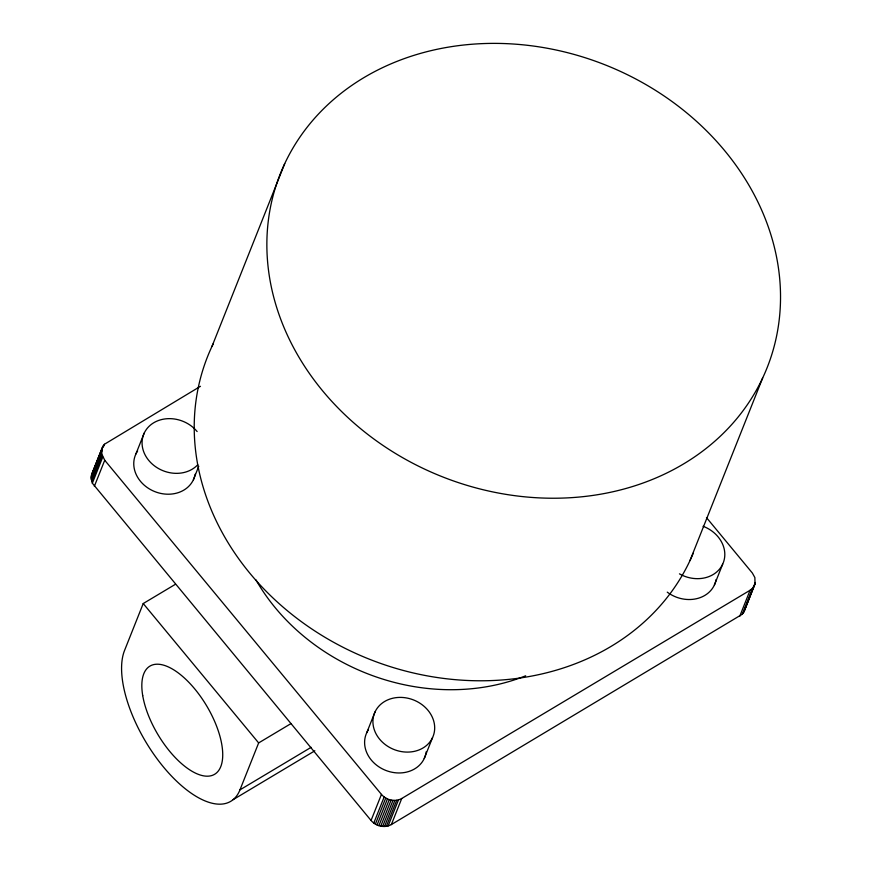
<?xml version="1.0" encoding="UTF-8"?>
<svg xmlns="http://www.w3.org/2000/svg" width="870" height="870" viewBox="0 0 870 870"><rect width="100%" height="100%" fill="white"/><g stroke="black" fill="none" stroke-linecap="round" stroke-linejoin="round"><path stroke-width="1.3" d="M706.473 517.606L752.354 573.025L754.877 577.582L755.008 584.031L744.067 611.599L742.273 614.253L391.359 824.575C384.736 828.392 375.862 826.217 371.066 820.475L92.35 483.198L91.122 478.087L91.557 474.737L102.529 447.082L104.411 444.287L200.448 386.313M755.008 584.031L752.659 588.174L750.092 590.251L401.733 798.497C395.121 802.314 386.236 800.139 381.451 794.397L104.726 460.252L101.659 453.727L102.529 447.082M744.067 611.599L755.334 582.465M91.557 474.737L101.942 448.659M91.209 476.379L103.356 445.625M97.494 461.676L98.973 457.946M100.953 452.987L102.432 449.257M103.421 446.778L104.411 444.287M91.122 478.087L101.496 451.998M91.285 479.805L101.659 453.727M91.698 481.523L102.073 455.434M92.35 483.198L102.736 457.12M94.352 486.33L104.726 460.252M135.905 453.966L144.202 433.097M212.073 346.206L284.718 163.647M175.457 584.27L143.224 603.541L124.54 650.488A94.558 42.423 59.1 0 0 163.571 767.122A94.558 42.423 59.1 0 0 239.968 789.862L311.134 747.319M193.401 479.751L198.773 466.244M239.968 789.862L258.651 742.926L290.885 723.655M366.748 732.725L375.046 711.856M371.066 820.475L381.451 794.397M373.785 823.053L384.159 796.974M375.372 824.118L385.747 798.04M377.08 824.999L387.454 798.921M378.874 825.684L389.26 799.606M380.734 826.174L391.108 800.096M382.626 826.446L393.001 800.367M384.507 826.5L394.882 800.422M386.345 826.337L396.731 800.259M388.129 825.956L398.503 799.878M391.359 824.575L401.733 798.497M424.245 758.499L432.542 737.64A31.516 26.644 21.7 0 0 399.232 697.403A31.516 26.644 21.7 0 0 379.624 739.195A31.516 26.644 21.7 0 0 432.542 737.64M690.019 560.519L762.675 377.961A262 221.458 21.7 0 0 485.699 43.5A262 221.458 21.7 0 0 322.716 390.945A262 221.458 21.7 0 0 762.675 377.961M714.368 585.064L722.665 564.206M739.717 616.33L750.092 590.251M742.273 614.253L752.659 588.174M743.274 612.991L753.659 586.913M233.171 799.639L314.831 750.821M143.224 603.541L258.651 742.926M693.27 553.179A262 221.458 21.7 0 1 359.854 655.24A262 221.458 21.7 0 1 213.226 343.791M195.174 474.215A31.516 26.644 21.7 0 1 154.599 491.528A31.516 26.644 21.7 0 1 137.623 450.932M426.191 751.821A31.516 26.644 21.7 0 1 386.084 770.537A31.516 26.644 21.7 0 1 368.467 729.68M716.14 579.529A31.516 26.644 21.7 0 1 667.246 592.144M525.665 675.783A199.611 168.726 21.7 0 1 255.921 579.833M703.069 526.285A31.516 26.644 21.7 0 1 722.448 564.652A31.516 26.644 21.7 0 1 679.459 573.852M197.794 464.689A31.516 26.644 21.7 0 1 152.489 464.265A31.516 26.644 21.7 0 1 151.684 424.114A31.516 26.644 21.7 0 1 197.131 431.542M142.713 695.587A63.031 28.286 59.1 0 0 209.344 776.062A63.031 28.286 59.1 0 0 194.706 688.877A63.031 28.286 59.1 0 0 142.713 695.587"/></g></svg>
